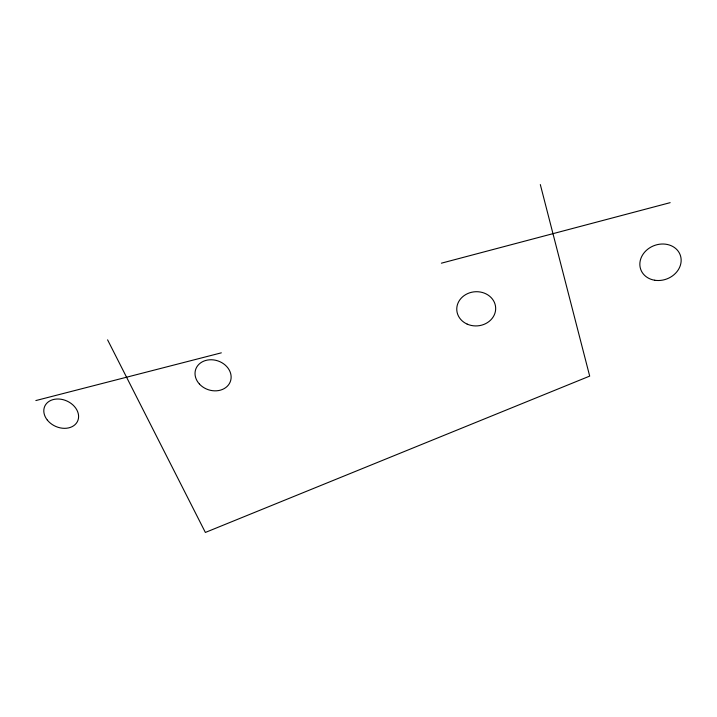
<?xml version="1.0" encoding="UTF-8"?>
<svg xmlns="http://www.w3.org/2000/svg" width="717" height="717" viewBox="0 0 717 717"><rect width="100%" height="100%" fill="white"/><g stroke="black" fill="none" stroke-linecap="round" stroke-linejoin="round"><path stroke-width="1.08" d="M441.394 263.184L670.162 202.66M35.85 400.561L221.329 352.836M107.586 339.84L205.367 532.444L589.688 376.102L540.313 184.556M654.711 280.239A21.017 17.826 -20.6 0 0 680.567 256.041A21.017 17.826 -20.6 0 0 646.232 250.511A21.017 17.826 -20.6 0 0 654.711 280.239M467.17 324.111A19.467 17.1 -4 0 0 495.662 307.835A19.467 17.1 -4 0 0 465.826 294.517A19.467 17.1 -4 0 0 467.17 324.111M199.451 384.07A18.364 15.182 18.9 0 0 230.157 382.036A18.364 15.182 18.9 0 0 209.615 359.8A18.364 15.182 18.9 0 0 199.451 384.07M47.331 420.09A18.042 13.892 24.3 0 0 77.239 421.883A18.042 13.892 24.3 0 0 59.018 399.028A18.042 13.892 24.3 0 0 47.331 420.09"/></g></svg>
